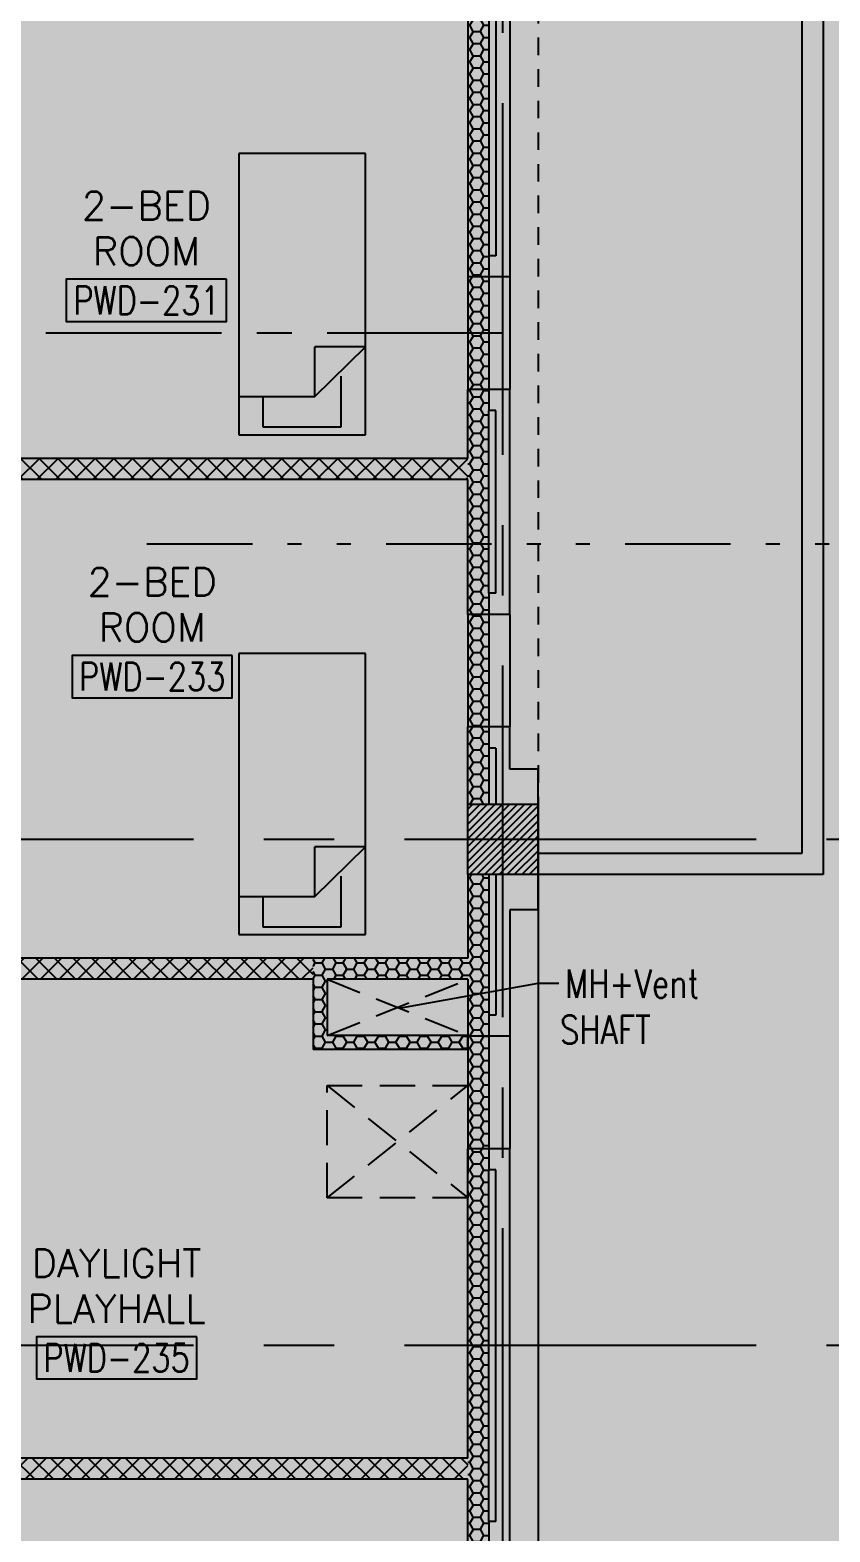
# Model space of a CAD drawing. Extents: x 88852.7 to 88945.7, y 39921.6 to 40001.1.
# Drawn here: x 88931.85 to 88937.54, y 39937.95 to 39948.64 of the extents above; entities that cross this region are included whole.
import ezdxf
from ezdxf.enums import TextEntityAlignment as Align

# ---------------------------------------------------------------- set-up
doc = ezdxf.new("R2010")
doc.units = 0
doc.header["$MEASUREMENT"] = 0
doc.header["$PDMODE"] = 34
for name, pattern in [('2DASHES', [1.7000000000000002, 0.75, -0.25, 0.1, -0.25, 0.1, -0.25]), ('CENTER', [2, 1.25, -0.25, 0.25, -0.25]), ('CENTERX2', [4, 2.5, -0.5, 0.5, -0.5]), ('HIDDEN', [0.375, 0.25, -0.125]), ('HIDDEN2', [0.1875, 0.125, -0.0625])]:
    doc.linetypes.add(name, pattern=pattern)
doc.layers.get('0').update_dxf_attribs({"linetype": 'CONTINUOUS'})
doc.layers.get('DEFPOINTS').update_dxf_attribs({"linetype": 'CONTINUOUS'})
for name, color, linetype in [('AX-DIM', 4, 'CONTINUOUS'), ('AXES', 11, 'CENTERX2'), ('AXES1', 11, 'CENTER'), ('COL', 2, 'CONTINUOUS'), ('FIX', 3, 'CONTINUOUS'), ('FUR', 4, 'CONTINUOUS'), ('HAT', 8, 'CONTINUOUS'), ('HIDDEN', 9, 'HIDDEN2'), ('IND-ES-L', 6, '2DASHES'), ('INSUL', 4, 'CONTINUOUS'), ('PROJ-L', 3, 'CONTINUOUS'), ('RM-BOX', 4, 'CONTINUOUS'), ('RM-NAME', 2, 'CONTINUOUS'), ('RM-NO', 2, 'CONTINUOUS'), ('SHAFT', 4, 'CONTINUOUS'), ('WALL', 2, 'CONTINUOUS'), ('WallType', 11, 'CONTINUOUS'), ('WallType2', 3, 'CONTINUOUS'), ('WIN', 3, 'CONTINUOUS')]:
    doc.layers.add(name, color=color, linetype=linetype)
doc.styles.add('ROMANS', font='ROMANS.shx', dxfattribs={"width": 0.6})
doc.styles.add('SIMPLEX', font='simplex.shx', dxfattribs={"width": 0.8})
doc.dimstyles.new('DIM-OUT', dxfattribs={"dimscale": 0, "dimtxt": 0.24, "dimasz": 0.08, "dimexe": 0.02, "dimexo": 0.02, "dimgap": 0.05, "dimtad": 1, "dimdec": 0, "dimlfac": 1000, "dimzin": 0, "dimdsep": 46, "dimtxsty": 'ROMANS', "dimblk1": 'ARCHTICK', "dimblk2": 'ARCHTICK', "dimsah": 1, "dimcen": 0.01, "dimdle": 0.08, "dimclrd": 4, "dimclre": 4, "dimclrt": 2, "dimadec": 0, "dimazin": 0, "dimtp": 2, "dimtm": 2, "dimtfac": 0.1142857142857143, "dimtdec": 0, "dimtix": 1, "dimtmove": 2, "dimatfit": 3, "dimldrblk": 'ARCHTICK', "dimfxl": 0, "dimtolj": 1, "dimtzin": 0, "dimarcsym": 0})
doc.dimstyles.new('DIM7', dxfattribs={"dimtxt": 0.24, "dimasz": 0.08, "dimexe": 0.07, "dimexo": 0.05, "dimgap": 0.07, "dimtad": 1, "dimzin": 0, "dimdsep": 46, "dimtxsty": 'SIMPLEX', "dimblk": 'ARCHTICK', "dimcen": 0.05, "dimdle": 0.05, "dimclrd": 4, "dimclre": 4, "dimclrt": 2, "dimadec": 0, "dimazin": 0, "dimtp": 2, "dimtm": 2, "dimtfac": 0.1142857142857143, "dimtix": 1, "dimtmove": 2, "dimatfit": 3, "dimldrblk": 'DOT', "dimfxl": 0, "dimtolj": 1, "dimtzin": 0, "dimarcsym": 0})
pattern_1 = [(0, (0, 0), (0.07500000000000001, 0.04330127), [0.05, -0.1]), (120, (0, 0), (-0.07499999983612898, 0.04330127028383291), [0.05, -0.1]), (59.99999999999999, (0, 0), (1.638710167561897e-10, 0.08660254028383291), [-0.1, 0.05])]

# ---------------------------------------------------------------- blocks, each defined once
blk = doc.blocks.new('_ARCHTICK')
at = {"color": 0, "linetype": 'ByBlock', "const_width": 0.15}
blk.add_lwpolyline([(-0.5, -0.5), (0.5, 0.5)], dxfattribs=at)
blk = doc.blocks.new('*D630')
at = {"layer": 'AX-DIM', "color": 4, "lineweight": -2}
for p, q in [((88944.31025844974, 39987.62956244052), (88944.31025844974, 39928.14956244051)), ((88935.48025844975, 39987.54956244052), (88944.33025844974, 39987.54956244052)), ((88935.48025844975, 39928.22956244052), (88944.33025844974, 39928.22956244052))]:
    blk.add_line(p, q, dxfattribs=at)
at = {"layer": 'DEFPOINTS', "color": 0}
for p in [(88935.46025844975, 39987.54956244052), (88935.46025844975, 39928.22956244052), (88944.31025844974, 39928.22956244052)]:
    blk.add_point(p, dxfattribs=at)
at = {"layer": 'AX-DIM', "color": 4, "lineweight": -2, "xscale": 0.08, "yscale": 0.08, "zscale": 0.08}
for p, rotation in [((88944.31025844974, 39987.54956244052), 90), ((88944.31025844974, 39928.22956244052), 270)]:
    blk.add_blockref('_ARCHTICK', p, dxfattribs=dict(at, rotation=rotation))
at = {"layer": 'AX-DIM', "color": 2, "insert": (88944.14025844973, 39957.88956244053), "char_height": 0.24, "attachment_point": 5, "rotation": 90, "style": 'ROMANS'}
blk.add_mtext('\\A1;59320', dxfattribs=at)
blk = doc.blocks.new('RM1')
at = {"layer": 'RM-BOX'}
blk.add_lwpolyline([(569.8908462408872, -200), (-569.890846240829, -200), (-569.8908462407999, -500), (569.8908462407999, -500)], close=True, dxfattribs=at)
at = {"layer": 'RM-NAME', "style": 'ROMANS'}
for tag, p in [('ROOMNAME1', (-5.820766091346741e-11, 323.8095238095266)), ('ROOMNAME2', (0, 0))]:
    blk.add_attdef(tag, text='', height=200, dxfattribs=at).set_placement(p, align=Align.MIDDLE)
at = {"layer": 'RM-NO', "style": 'ROMANS', "width": 0.8}
blk.add_attdef('ROOMNO', text='', height=200, dxfattribs=at).set_placement((0, -350), align=Align.MIDDLE)
blk = doc.blocks.new('AH20A')
at = {"layer": 'FUR'}
for p, q in [((0, 0.5), (0, -0.5)), ((1, 0.5), (0, 0.5)), ((0.1358132048044354, 0.5), (0.1358132048044354, -0.09873155399691314)), ((1, -0.5), (1, 0.5)), ((0.1358132048044354, 0.3112226375378668), (0.02772451273631305, 0.3112226375378668)), ((0.02772451273631305, 0.3112226375378668), (0.02772451273631305, -0.3087128986371681)), ((0.1358132048044354, -0.09873155399691314), (0.312524700537324, -0.5)), ((0.1358132048044354, -0.09873155399691314), (0.312524700537324, -0.09873155399691314)), ((0.312524700537324, -0.5), (0.312524700537324, -0.09873155399691314)), ((0.02772451273631305, -0.3087128986371681), (0.2075707670301199, -0.3087128986371681)), ((0, -0.5), (1, -0.5))]:
    blk.add_line(p, q, dxfattribs=at)
blk = doc.blocks.new('*X593')
at = {"color": 0}
for p, q in [((253128.5557043091, 132690.5931987104), (253587.6964794104, 133149.7339738117)), ((253128.5557043091, 132743.6262072994), (253534.6634708214, 133149.7339738117)), ((253128.5557043091, 132796.6592158884), (253481.6304622324, 133149.7339738117)), ((253128.5557043091, 132849.6922244773), (253428.5974536434, 133149.7339738117)), ((253128.5557043091, 132902.7252330663), (253375.5644450544, 133149.7339738117)), ((253128.5557043091, 132955.7582416553), (253322.5314364654, 133149.7339738117)), ((253128.5557043091, 133008.7912502443), (253269.4984278764, 133149.7339738117)), ((253128.5557043091, 133061.8242588333), (253216.4654192874, 133149.7339738117)), ((253128.5557043091, 133114.8572674223), (253163.4324106984, 133149.7339738117)), ((253140.7294879994, 132649.7339738117), (253628.555704309, 133137.5601901213)), ((253193.7624965884, 132649.7339738117), (253628.555704309, 133084.5271815324)), ((253246.7955051773, 132649.7339738117), (253628.555704309, 133031.4941729433)), ((253299.8285137663, 132649.7339738117), (253628.555704309, 132978.4611643543)), ((253352.8615223553, 132649.7339738117), (253628.555704309, 132925.4281557653)), ((253405.8945309443, 132649.7339738117), (253628.555704309, 132872.3951471764)), ((253458.9275395333, 132649.7339738117), (253628.555704309, 132819.3621385874)), ((253511.9605481223, 132649.7339738117), (253628.555704309, 132766.3291299984)), ((253564.9935567113, 132649.7339738117), (253628.555704309, 132713.2961214094)), ((253618.0265653003, 132649.7339738117), (253628.555704309, 132660.2631128204))]:
    blk.add_line(p, q, dxfattribs=at)
blk = doc.blocks.new('COL50')
at = {"layer": 'COL'}
blk.add_lwpolyline([(-249.9999999999709, 250), (-249.9999999999418, -250), (250, -250), (249.9999999999709, 250)], close=True, dxfattribs=at)

msp = doc.modelspace()

# ---------------------------------------------------------------- hatches: boundary and pattern name
at = {"layer": 'WallType', "linetype": 'Continuous'}
h = msp.add_hatch(dxfattribs=at)
h.set_pattern_fill('ANSI37', color=256, scale=0.75, style=0)
h.set_pattern_definition([(45, (0, 0), (-0.06629126073623882, 0.06629126073623884), []), (135, (0, 0), (-0.06629126073623884, -0.06629126073623882), [])])
h.paths.add_polyline_path([(88934.96025844973, 39938.47956244051), (88931.61025844977, 39938.47956244052), (88931.61025844977, 39938.32956244053), (88934.96025844975, 39938.32956244052)])
h.paths.add_polyline_path([(88931.61025844974, 39938.47956244052), (88930.26025844974, 39938.47956244051), (88930.26025844974, 39939.27956244052), (88930.11025844976, 39939.27956244052), (88930.11025844974, 39938.47956244051), (88928.01025844975, 39938.47956244052), (88928.01025844975, 39938.32956244052), (88931.61025844977, 39938.32956244053)])
h.paths.add_polyline_path([(88930.26025844975, 39940.42956244052), (88928.31025844975, 39940.42956244052), (88928.31025844975, 39940.65706244053), (88928.16025844975, 39940.65706244053), (88928.16025844975, 39940.42956244052), (88928.01025844975, 39940.42956244052), (88928.01025844975, 39940.27956244052), (88930.11025844976, 39940.27956244052), (88930.11025844977, 39939.27956244052), (88930.26025844974, 39939.27956244053)])
h.paths.add_polyline_path([(88928.01025844977, 39940.42956244052), (88927.76025844975, 39940.42956244051), (88927.76025844975, 39940.12956244052), (88927.91025844973, 39940.12956244052), (88927.91025844973, 39940.27956244052), (88928.01025844975, 39940.27956244052)])
h.paths.add_polyline_path([(88927.91025844976, 39939.22956244052), (88927.76025844975, 39939.22956244052), (88927.76025844977, 39938.32956244053), (88928.01025844975, 39938.32956244053), (88928.01025844977, 39938.47956244052), (88927.91025844975, 39938.47956244052)])
h.paths.add_polyline_path([(88928.31025844977, 39941.88456244051), (88928.16025844975, 39941.88456244051), (88928.16025844976, 39941.65706244053), (88928.31025844975, 39941.65706244051)])
h.paths.add_polyline_path([(88931.61025844976, 39942.03456244052), (88930.26025844975, 39942.03456244052), (88930.26025844975, 39941.88456244051), (88931.61025844977, 39941.88456244052)])
h.paths.add_polyline_path([(88933.86025844976, 39942.03456244052), (88931.61025844977, 39942.03456244052), (88931.61025844977, 39941.88456244051), (88933.86025844976, 39941.88456244051)])
h.paths.add_polyline_path([(88931.61025844977, 39945.58956244052), (88930.26025844974, 39945.58956244052), (88930.26025844975, 39945.43956244052), (88931.61025844976, 39945.43956244052)])
h.paths.add_polyline_path([(88934.96025844978, 39945.58956244052), (88931.61025844976, 39945.58956244052), (88931.61025844976, 39945.43956244052), (88934.96025844976, 39945.43956244052)])
at = {"layer": 'WallType2', "linetype": 'Continuous'}
h = msp.add_hatch(dxfattribs=at)
h.set_pattern_fill('HONEY', color=256, scale=0.4, style=0)
h.set_pattern_definition(pattern_1)
h.paths.add_polyline_path([(88935.11025844976, 39949.82956244051), (88934.96025844975, 39949.82956244051), (88934.96025844975, 39949.14456244052), (88934.96025844975, 39946.87956244052), (88935.11025844976, 39946.87956244052)])
h = msp.add_hatch(dxfattribs=at)
h.set_pattern_fill('HONEY', color=256, scale=0.4, style=0)
h.set_pattern_definition(pattern_1)
h.paths.add_polyline_path([(88935.11025844977, 39946.87956244052), (88934.96025844973, 39946.87956244051), (88934.96025844975, 39946.47956244052), (88935.11025844977, 39946.47956244052)])
h.paths.add_polyline_path([(88935.11025844979, 39946.47956244052), (88934.96025844975, 39946.47956244052), (88934.96025844975, 39946.07956244052), (88935.11025844979, 39946.07956244052)])
h.paths.add_polyline_path([(88935.11025844974, 39946.07956244051), (88934.96025844975, 39946.07956244052), (88934.96025844975, 39945.58956244052), (88934.96025844975, 39944.9805956375), (88935.11025844976, 39944.98059563751)])
h.paths.add_polyline_path([(88935.11025844974, 39944.47956244052), (88934.96025844975, 39944.47956244052), (88934.96025844975, 39943.67956244052), (88935.11025844974, 39943.67956244052)])
h.paths.add_polyline_path([(88935.11025844977, 39944.9805956375), (88934.96025844975, 39944.9805956375), (88934.96025844975, 39944.47956244052), (88935.11025844976, 39944.47956244052)])
h.paths.add_polyline_path([(88935.11025844974, 39943.67956244052), (88934.96025844975, 39943.67956244052), (88934.96025844975, 39943.12956244052), (88935.11025844976, 39943.12956244052)])
h = msp.add_hatch(dxfattribs=at)
h.set_pattern_fill('HONEY', color=256, scale=0.4, style=0)
h.set_pattern_definition(pattern_1)
h.paths.add_polyline_path([(88935.11025844976, 39942.62956244052), (88934.96025844975, 39942.62956244052), (88934.96025844975, 39942.03456244052), (88933.86025844976, 39942.03456244051), (88933.86025844976, 39941.38456244051), (88934.96025844978, 39941.38456244051), (88934.96025844976, 39941.48456244052), (88933.96025844975, 39941.48456244051), (88933.96025844976, 39941.88456244051), (88934.96025844976, 39941.88456244051), (88934.96025844975, 39941.47956244063), (88935.11025844976, 39941.47956244063)])
h = msp.add_hatch(dxfattribs=at)
h.set_pattern_fill('HONEY', color=256, scale=0.4, style=0)
h.set_pattern_definition(pattern_1)
h.paths.add_polyline_path([(88935.11025844977, 39941.47956244063), (88934.96025844976, 39941.47956244063), (88934.96025844975, 39940.67956244063), (88935.11025844974, 39940.67956244063)])
h = msp.add_hatch(dxfattribs=at)
h.set_pattern_fill('HONEY', color=256, scale=0.4, style=0)
h.set_pattern_definition(pattern_1)
h.paths.add_polyline_path([(88935.11025844979, 39940.67956244063), (88934.96025844975, 39940.67956244063), (88934.96025844976, 39939.27956244052), (88935.11025844977, 39939.27956244053)])
h.paths.add_polyline_path([(88935.11025844979, 39939.27956244052), (88934.96025844976, 39939.27956244052), (88934.96025844975, 39938.47956244052), (88934.96025844975, 39937.8795624378), (88935.11025844979, 39937.8795624378)])

# ---------------------------------------------------------------- linework, layer by layer
at = {"layer": 'AXES'}
for p, q in [((88935.21025844975, 39921.61526879654), (88935.21025844975, 40000.42794392369)), ((88945.01025844975, 39942.87956244052), (88876.97025844976, 39942.87956244052)), ((88945.01025844975, 39939.27956244052), (88876.97025844976, 39939.27956244052))]:
    msp.add_line(p, q, dxfattribs=at)
at = {"layer": 'AXES1'}
msp.add_line((88935.21025844975, 39946.47956244052), (88876.97025844976, 39946.47956244052), dxfattribs=at)
at = {"layer": 'HIDDEN'}
msp.add_line((88935.46025844975, 39987.05759370481), (88935.46025844975, 39928.72956244051), dxfattribs=at)
at = {"layer": 'IND-ES-L'}
msp.add_line((88932.67900662901, 39944.9805956375), (88938.78333409407, 39944.9805956375), dxfattribs=at)
at = {"layer": 'INSUL'}
for p, q in [((88935.11025844976, 39949.82956244052), (88935.11025844976, 39947.02956244052)), ((88935.16025844976, 39949.82956244052), (88935.16025844976, 39947.02956244052)), ((88935.16025844975, 39947.02956244052), (88935.11025844976, 39947.02956244052)), ((88935.16025844975, 39945.92956244052), (88935.11025844976, 39945.92956244052)), ((88935.11025844976, 39944.62956244052), (88935.11025844976, 39945.92956244052)), ((88935.16025844975, 39944.62956244052), (88935.16025844975, 39945.92956244052)), ((88935.16025844975, 39944.62956244052), (88935.11025844976, 39944.62956244052)), ((88935.11025844976, 39943.52956244052), (88935.11025844976, 39943.12956244052)), ((88935.16025844975, 39943.52956244052), (88935.11025844976, 39943.52956244052)), ((88935.16025844976, 39943.52956244052), (88935.16025844976, 39943.12956244052)), ((88935.11025844976, 39942.62956244052), (88935.11025844976, 39941.62956244063)), ((88935.16025844976, 39942.62956244052), (88935.16025844976, 39941.62956244063)), ((88935.16025844975, 39941.62956244063), (88935.11025844976, 39941.62956244063)), ((88935.16025844975, 39940.52956244063), (88935.11025844976, 39940.52956244063)), ((88935.11025844976, 39938.0295624378), (88935.11025844976, 39940.52956244063)), ((88935.16025844975, 39938.0295624378), (88935.16025844975, 39940.52956244063)), ((88935.16025844975, 39938.0295624378), (88935.11025844976, 39938.0295624378))]:
    msp.add_line(p, q, dxfattribs=at)
at = {"layer": 'PROJ-L', "linetype": 'Continuous'}
for p, q in [((88937.4859882332, 39950.32956244051), (88937.4859882332, 39942.62956244052)), ((88937.33598823319, 39950.17956244052), (88937.33598823319, 39942.77956244052)), ((88937.33598823319, 39942.77956244052), (88935.46025844973, 39942.77956244052)), ((88937.4859882332, 39942.62956244052), (88935.46025844973, 39942.62956244052))]:
    msp.add_line(p, q, dxfattribs=at)
at = {"layer": 'PROJ-L'}
msp.add_line((88935.46025844975, 39942.62956244052), (88935.46025844975, 39935.92956244052), dxfattribs=at)
at = {"layer": 'SHAFT', "color": 4, "linetype": 'HIDDEN'}
for p, q in [((88933.96025844975, 39941.88456244051), (88934.96025844975, 39941.48456244052)), ((88933.96025844975, 39941.48456244052), (88934.96025844975, 39941.88456244051)), ((88933.96025844975, 39941.12956244052), (88934.96025844975, 39940.32956244052)), ((88933.96025844975, 39940.32956244052), (88934.96025844975, 39941.12956244052))]:
    msp.add_line(p, q, dxfattribs=at)
msp.add_lwpolyline([(88933.96025844975, 39941.12956244052), (88934.96025844975, 39941.12956244052), (88934.96025844975, 39940.32956244051), (88933.96025844975, 39940.32956244051)], close=True, dxfattribs=at)
at = {"layer": 'WALL'}
for p, q in [((88935.26025844975, 39949.57956244053), (88935.26025844975, 39946.87956244052)), ((88934.96025844975, 39948.99456244052), (88934.96025844975, 39946.87956244052)), ((88935.26025844975, 39946.87956244052), (88934.96025844975, 39946.87956244052)), ((88935.26025844975, 39946.07956244052), (88934.96025844975, 39946.07956244052)), ((88934.96025844975, 39945.58956244052), (88934.96025844975, 39946.07956244052)), ((88935.26025844975, 39944.47956244052), (88935.26025844975, 39946.07956244052)), ((88934.96025844975, 39945.58956244052), (88930.26025844975, 39945.58956244052)), ((88934.96025844975, 39945.43956244052), (88928.31025844975, 39945.43956244052)), ((88934.96025844975, 39944.47956244052), (88934.96025844975, 39945.43956244052)), ((88935.26025844975, 39944.47956244052), (88934.96025844975, 39944.47956244052)), ((88935.26025844975, 39943.67956244052), (88934.96025844975, 39943.67956244052)), ((88934.96025844975, 39943.12956244052), (88934.96025844975, 39943.67956244052)), ((88935.26025844974, 39943.37956244052), (88935.26025844975, 39943.67956244052)), ((88935.46025844969, 39943.37956244052), (88935.26025844974, 39943.37956244052)), ((88935.46025844998, 39942.37956244052), (88935.46025844969, 39943.37956244052)), ((88934.96025844975, 39942.62956244052), (88934.96025844975, 39942.03456244052)), ((88935.26025844975, 39942.37956244052), (88935.26025844975, 39941.47956244063)), ((88935.46025844998, 39942.37956244052), (88935.26025844975, 39942.37956244052)), ((88934.96025844975, 39942.03456244052), (88930.26025844975, 39942.03456244052)), ((88933.86025844976, 39941.88456244051), (88928.31025844975, 39941.88456244051)), ((88933.86025844976, 39941.88456244051), (88933.86025844976, 39941.38456244051)), ((88933.96025844975, 39941.88456244051), (88933.96025844975, 39941.48456244052)), ((88934.96025844975, 39941.88456244051), (88933.96025844975, 39941.88456244051)), ((88934.96025844975, 39941.88456244051), (88933.96025844975, 39941.88456244051)), ((88934.96025844975, 39941.88456244051), (88934.96025844975, 39941.48456244052)), ((88934.96025844975, 39941.38456244051), (88933.86025844976, 39941.38456244051)), ((88934.96025844975, 39941.48456244052), (88933.96025844975, 39941.48456244052)), ((88935.26025844975, 39941.47956244063), (88934.96025844975, 39941.47956244063)), ((88934.96025844975, 39941.38456244051), (88934.96025844975, 39941.47956244063)), ((88935.26025844975, 39940.67956244063), (88934.96025844975, 39940.67956244063)), ((88934.96025844975, 39938.47956244052), (88934.96025844975, 39940.67956244063)), ((88935.26025844975, 39937.8795624378), (88935.26025844975, 39940.67956244063)), ((88934.96025844975, 39938.47956244052), (88930.26025844975, 39938.47956244052)), ((88934.96025844975, 39938.32956244052), (88927.76025844975, 39938.32956244052)), ((88934.96025844975, 39937.8795624378), (88934.96025844975, 39938.32956244052))]:
    msp.add_line(p, q, dxfattribs=at)
at = {"layer": 'WALL', "linetype": 'ByBlock', "ltscale": 0.3}
msp.add_lwpolyline([(88934.96025844975, 39943.12956244052), (88935.46025844975, 39943.12956244052), (88935.46025844975, 39942.62956244052), (88934.96025844975, 39942.62956244052)], close=True, dxfattribs=at)
at = {"layer": 'WIN'}
for p, q in [((88935.11025844977, 39947.02956244052), (88935.11025844977, 39945.92956244052)), ((88934.96025844975, 39946.87956244052), (88934.96025844975, 39946.07956244052)), ((88934.96025844975, 39946.87956244052), (88934.96025844975, 39946.07956244052)), ((88935.26025844975, 39946.87956244052), (88935.26025844975, 39946.07956244052)), ((88935.26025844975, 39946.87956244052), (88935.26025844975, 39946.07956244052)), ((88935.11025844976, 39944.62956244052), (88935.11025844974, 39943.52956244052)), ((88934.96025844975, 39944.47956244052), (88934.96025844975, 39943.67956244052)), ((88934.96025844975, 39944.47956244052), (88934.96025844975, 39943.67956244052)), ((88935.26025844975, 39944.47956244052), (88935.26025844975, 39943.67956244052)), ((88935.26025844975, 39944.47956244052), (88935.26025844975, 39943.67956244052)), ((88935.11025844974, 39941.62956244063), (88935.11025844979, 39940.52853149)), ((88935.26025844975, 39941.47956244063), (88934.96025844976, 39941.47956244063)), ((88934.96025844976, 39941.47956244063), (88934.96025844975, 39940.67956244063)), ((88934.96025844975, 39941.47956244063), (88934.96025844975, 39940.67956244063)), ((88935.26025844975, 39941.47956244063), (88935.26025844975, 39940.67956244063)), ((88935.26025844975, 39941.47956244063), (88935.26025844975, 39940.67956244063)), ((88935.11025844977, 39938.0295624378), (88935.11025844977, 39936.92956243781))]:
    msp.add_line(p, q, dxfattribs=at)

# ---------------------------------------------------------------- block references
at = {"layer": 'COL', "xscale": -0.001000000003841706, "yscale": 0.000999999996565748, "zscale": 0.001}
msp.add_blockref('COL50', (88935.21025844975, 39942.87956244052), dxfattribs=at)
at = {"layer": 'FIX', "xscale": 2, "yscale": 0.9000000000014552, "zscale": 2, "rotation": 90}
for p in [(88933.7834002971, 39945.75777533856), (88933.7834002971, 39942.20277533856)]:
    msp.add_blockref('AH20A', p, dxfattribs=at)
at = {"layer": 'HAT', "xscale": 0.001000000003841706, "yscale": 0.000999999996565748, "zscale": 0.001}
msp.add_blockref('*X593', (88681.83170274545, 39809.9798284667), dxfattribs=at)
at = {"layer": 'RM-NAME', "xscale": 0.001000000003841706, "yscale": 0.000999999996565748, "zscale": 0.001}
for p, values in [((88932.67576826001, 39947.06300044883), {'ROOMNO': 'PWD-231', 'ROOMNAME2': 'ROOM', 'ROOMNAME1': '2-BED'}), ((88932.71644899363, 39944.38750951548), {'ROOMNO': 'PWD-233', 'ROOMNAME2': 'ROOM', 'ROOMNAME1': '2-BED'}), ((88932.46301585043, 39939.54273902627), {'ROOMNO': 'PWD-235', 'ROOMNAME2': 'PLAYHALL', 'ROOMNAME1': 'DAYLIGHT'})]:
    msp.add_blockref('RM1', p, dxfattribs=at).add_auto_attribs(values)

# ---------------------------------------------------------------- texts
at = {"layer": 'RM-NAME', "style": 'ROMANS', "width": 0.8}
for s, p in [('MH+Vent', (88936.12829900293, 39941.85400980739)), ('MH+Vent', (88936.12829900293, 39941.85400980739)), ('SHAFT', (88935.93811714556, 39941.52632144283)), ('SHAFT', (88935.93811714556, 39941.52632144283))]:
    msp.add_text(s, height=0.2, dxfattribs=at).set_placement(p, align=Align.MIDDLE)

# ---------------------------------------------------------------- dimensions: what is measured, and where the dimension line sits
at = {"layer": 'AX-DIM'}
dim = msp.add_linear_dim(base=(88944.31025844974, 39928.22956244052), p1=(88935.46025844975, 39987.54956244052), p2=(88935.46025844975, 39928.22956244052), angle=270, dimstyle='DIM-OUT', override={"dimscale": 1}, dxfattribs=at)
dim.commit()
dim.dimension.update_dxf_attribs({"geometry": '*D630', "text_midpoint": (88944.14025844973, 39957.88956244053)})

# ---------------------------------------------------------------- leaders
at = {"layer": 'SHAFT', "color": 6, "linetype": 'ByBlock', "ltscale": 0.3}
msp.add_leader([(88934.47275844975, 39941.67956244051), (88935.46025844975, 39941.85802107101), (88935.60801705015, 39941.85802107101)], dimstyle='DIM7', override={"dimasz": 200, "dimgap": 70, "dimtad": 0}, dxfattribs=at)

doc.saveas('drawing.dxf')
